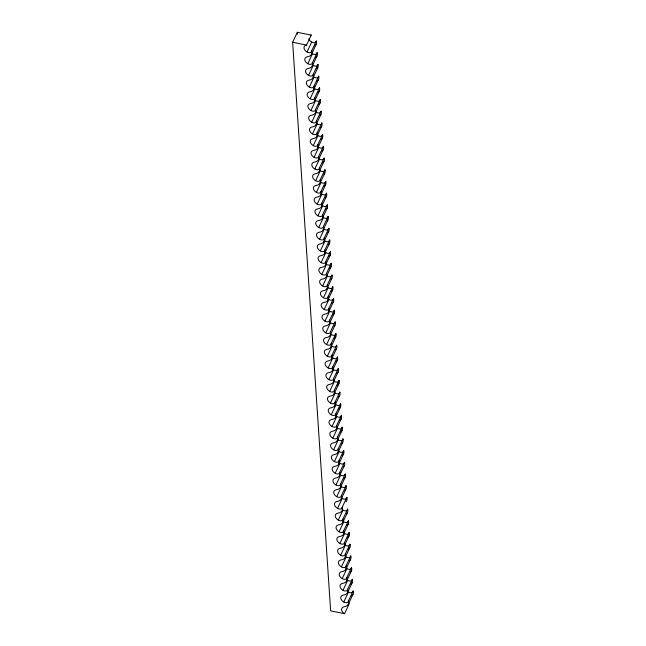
<?xml version="1.0" encoding="UTF-8"?>
<svg xmlns="http://www.w3.org/2000/svg" width="646" height="646" viewBox="0 0 646 646"><rect width="100%" height="100%" fill="white"/><g stroke="black" fill="none" stroke-linecap="round" stroke-linejoin="round"><path stroke-width="0.97" d="M348.436 603.219A5.483 3.642 25.3 0 0 349.252 603.76L344.56 613.7L330.647 610.866L292.63 42.24L297.33 32.3L311.243 35.134L306.543 45.067A5.483 3.642 25.3 0 0 303.991 47.957A5.483 3.642 25.3 0 0 307.003 51.979A3.351 2.229 25.3 0 0 311.63 50.961L316.33 41.021A3.351 2.229 25.3 0 1 311.703 42.038L307.003 51.979M311.501 54.296L316.201 44.356M311.63 50.961A8.39 5.572 25.3 0 1 307.326 56.767A5.483 3.642 25.3 0 0 304.775 59.658A5.483 3.642 25.3 0 0 307.787 63.679L312.486 53.739A3.351 2.229 25.3 0 0 317.113 52.722A8.39 5.572 25.3 0 1 315.676 57.542M312.454 64.899A5.483 3.642 25.3 0 0 313.27 65.448A3.351 2.229 25.3 0 0 317.897 64.422L313.197 74.363A3.351 2.229 25.3 0 1 308.57 75.38A5.483 3.642 25.3 0 1 305.558 71.359A5.483 3.642 25.3 0 1 308.11 68.476A8.39 5.572 25.3 0 0 312.414 62.662L317.113 52.722M312.284 65.997L316.984 56.057M308.57 75.38L313.27 65.448M313.068 77.698L317.767 67.765M313.197 74.363A8.39 5.572 25.3 0 1 308.893 80.177A5.483 3.642 25.3 0 0 306.341 83.068A5.483 3.642 25.3 0 0 309.353 87.089L314.053 77.149A3.351 2.229 25.3 0 0 318.68 76.131A8.39 5.572 25.3 0 1 317.767 80.516M314.013 88.308A5.483 3.642 25.3 0 0 314.828 88.849A3.351 2.229 25.3 0 0 319.455 87.832L314.764 97.772A3.351 2.229 25.3 0 1 310.137 98.79A5.483 3.642 25.3 0 1 307.125 94.768A5.483 3.642 25.3 0 1 309.668 91.877A8.39 5.572 25.3 0 0 313.98 86.063L318.68 76.131M313.851 89.406L318.551 79.466M310.137 98.79L314.828 88.849M314.634 101.107L319.326 91.167M314.764 97.772A8.39 5.572 25.3 0 1 310.451 103.578A5.483 3.642 25.3 0 0 307.9 106.469A5.483 3.642 25.3 0 0 310.92 110.49L315.611 100.55A3.351 2.229 25.3 0 0 320.238 99.532A8.39 5.572 25.3 0 1 318.801 104.353M315.579 111.71A5.483 3.642 25.3 0 0 316.395 112.259A3.351 2.229 25.3 0 0 321.022 111.233L316.322 121.173A3.351 2.229 25.3 0 1 311.695 122.191A5.483 3.642 25.3 0 1 308.683 118.17A5.483 3.642 25.3 0 1 311.235 115.287A8.39 5.572 25.3 0 0 315.547 109.473L320.238 99.532M315.418 112.808L320.109 102.867M311.695 122.191L316.395 112.259M316.193 124.508L320.892 114.576M316.322 121.173A8.39 5.572 25.3 0 1 312.018 126.987A5.483 3.642 25.3 0 0 309.466 129.878A5.483 3.642 25.3 0 0 312.478 133.9L317.178 123.959A3.351 2.229 25.3 0 0 321.805 122.942A8.39 5.572 25.3 0 1 320.9 127.327M317.146 135.119A5.483 3.642 25.3 0 0 317.961 135.66A3.351 2.229 25.3 0 0 322.588 134.643L317.889 144.583A3.351 2.229 25.3 0 1 313.262 145.6A5.483 3.642 25.3 0 1 310.25 141.579A5.483 3.642 25.3 0 1 312.801 138.688A8.39 5.572 25.3 0 0 317.105 132.874L321.805 122.942M316.976 136.217L321.676 126.277M313.262 145.6L317.961 135.66M317.759 147.918L322.459 137.978M317.889 144.583A8.39 5.572 25.3 0 1 313.585 150.389A5.483 3.642 25.3 0 0 311.033 153.28A5.483 3.642 25.3 0 0 314.045 157.301L318.744 147.361A3.351 2.229 25.3 0 0 323.371 146.343A8.39 5.572 25.3 0 1 321.934 151.164M318.712 158.52A5.483 3.642 25.3 0 0 319.528 159.069A3.351 2.229 25.3 0 0 324.155 158.044L319.455 167.984A3.351 2.229 25.3 0 1 314.828 169.002A5.483 3.642 25.3 0 1 311.816 164.98A5.483 3.642 25.3 0 1 314.368 162.089A8.39 5.572 25.3 0 0 318.672 156.284L323.371 146.343M318.543 159.619L323.242 149.678M314.828 169.002L319.528 159.069M319.326 171.319L324.026 161.387M319.455 167.984A8.39 5.572 25.3 0 1 315.151 173.798A5.483 3.642 25.3 0 0 312.599 176.681A5.483 3.642 25.3 0 0 315.611 180.702L320.311 170.77A3.351 2.229 25.3 0 0 324.938 169.753A8.39 5.572 25.3 0 1 324.026 174.137M320.279 181.93A5.483 3.642 25.3 0 0 321.086 182.471A3.351 2.229 25.3 0 0 325.721 181.453L321.022 191.386A3.351 2.229 25.3 0 1 316.395 192.411A5.483 3.642 25.3 0 1 313.383 188.39A5.483 3.642 25.3 0 1 315.934 185.499A8.39 5.572 25.3 0 0 320.238 179.685L324.938 169.753M320.109 183.02L324.809 173.088M316.395 192.411L321.086 182.471M320.892 194.729L325.592 184.788M321.022 191.386A8.39 5.572 25.3 0 1 316.71 197.2A5.483 3.642 25.3 0 0 314.166 200.09A5.483 3.642 25.3 0 0 317.178 204.112L321.87 194.171A3.351 2.229 25.3 0 0 326.496 193.154A8.39 5.572 25.3 0 1 326.028 197.046M321.837 205.331A5.483 3.642 25.3 0 0 322.653 205.872A3.351 2.229 25.3 0 0 327.28 204.855L322.588 214.795A3.351 2.229 25.3 0 1 317.961 215.812A5.483 3.642 25.3 0 1 314.941 211.791A5.483 3.642 25.3 0 1 317.493 208.9A8.39 5.572 25.3 0 0 321.805 203.094L326.496 193.154M321.676 206.429L326.367 196.489M317.961 215.812L322.653 205.872M322.459 218.13L327.151 208.19M322.588 214.795A8.39 5.572 25.3 0 1 318.276 220.609A5.483 3.642 25.3 0 0 315.724 223.492A5.483 3.642 25.3 0 0 318.736 227.513L323.436 217.581A3.351 2.229 25.3 0 0 328.063 216.555A8.39 5.572 25.3 0 1 327.159 220.948M323.404 228.741A5.483 3.642 25.3 0 0 324.219 229.282A3.351 2.229 25.3 0 0 328.846 228.264L324.147 238.196A3.351 2.229 25.3 0 1 319.52 239.222A5.483 3.642 25.3 0 1 316.508 235.201A5.483 3.642 25.3 0 1 319.059 232.31A8.39 5.572 25.3 0 0 323.363 226.496L328.063 216.555M323.234 229.831L327.934 219.898M319.52 239.222L324.219 229.282M324.017 241.539L328.717 231.599M324.147 238.196A8.39 5.572 25.3 0 1 319.843 244.01A5.483 3.642 25.3 0 0 317.291 246.901A5.483 3.642 25.3 0 0 320.303 250.923L325.003 240.982A3.351 2.229 25.3 0 0 329.63 239.965A8.39 5.572 25.3 0 1 328.725 244.35M324.97 252.142A5.483 3.642 25.3 0 0 325.786 252.683A3.351 2.229 25.3 0 0 330.413 251.665L325.713 261.606A3.351 2.229 25.3 0 1 321.086 262.623A5.483 3.642 25.3 0 1 318.074 258.602A5.483 3.642 25.3 0 1 320.626 255.711A8.39 5.572 25.3 0 0 324.93 249.905L329.63 239.965M324.801 253.24L329.5 243.3M321.086 262.623L325.786 252.683M325.584 264.941L330.284 255M325.713 261.606A8.39 5.572 25.3 0 1 321.409 267.42A5.483 3.642 25.3 0 0 318.858 270.303A5.483 3.642 25.3 0 0 321.87 274.324L326.569 264.392A3.351 2.229 25.3 0 0 331.196 263.366A8.39 5.572 25.3 0 1 329.759 268.187M326.537 275.551A5.483 3.642 25.3 0 0 327.352 276.092A3.351 2.229 25.3 0 0 331.979 275.075L327.28 285.007A3.351 2.229 25.3 0 1 322.653 286.033A5.483 3.642 25.3 0 1 319.641 282.011A5.483 3.642 25.3 0 1 322.192 279.12A8.39 5.572 25.3 0 0 326.496 273.306L331.196 263.366M326.367 276.641L331.067 266.709M322.653 286.033L327.352 276.092M327.151 288.35L331.85 278.41M327.28 285.007A8.39 5.572 25.3 0 1 322.976 290.821A5.483 3.642 25.3 0 0 320.424 293.712A5.483 3.642 25.3 0 0 323.436 297.733L328.128 287.793A3.351 2.229 25.3 0 0 332.755 286.776A8.39 5.572 25.3 0 1 331.85 291.16M328.095 298.953A5.483 3.642 25.3 0 0 328.911 299.494A3.351 2.229 25.3 0 0 333.538 298.476L328.846 308.417A3.351 2.229 25.3 0 1 324.219 309.434A5.483 3.642 25.3 0 1 321.199 305.413A5.483 3.642 25.3 0 1 323.751 302.522A8.39 5.572 25.3 0 0 328.063 296.716L332.755 286.776M327.934 300.051L332.625 290.111M324.219 309.434L328.911 299.494M328.717 311.752L333.409 301.811M328.846 308.417A8.39 5.572 25.3 0 1 324.534 314.222A5.483 3.642 25.3 0 0 321.983 317.113A5.483 3.642 25.3 0 0 325.003 321.135L329.694 311.202A3.351 2.229 25.3 0 0 334.321 310.177A8.39 5.572 25.3 0 1 332.884 314.998M329.662 322.354A5.483 3.642 25.3 0 0 330.477 322.903A3.351 2.229 25.3 0 0 335.104 321.886L330.405 331.818A3.351 2.229 25.3 0 1 325.778 332.835A5.483 3.642 25.3 0 1 322.766 328.814A5.483 3.642 25.3 0 1 325.318 325.931A8.39 5.572 25.3 0 0 329.63 320.117L334.321 310.177M329.5 323.452L334.192 313.52M325.778 332.835L330.477 322.903M330.276 335.153L334.975 325.221M330.405 331.818A8.39 5.572 25.3 0 1 326.101 337.632A5.483 3.642 25.3 0 0 323.549 340.523A5.483 3.642 25.3 0 0 326.561 344.544L331.261 334.604A3.351 2.229 25.3 0 0 335.888 333.586A8.39 5.572 25.3 0 1 334.45 338.407M331.228 345.763A5.483 3.642 25.3 0 0 332.044 346.304A3.351 2.229 25.3 0 0 336.671 345.287L331.971 355.227A3.351 2.229 25.3 0 1 327.344 356.245A5.483 3.642 25.3 0 1 324.332 352.223A5.483 3.642 25.3 0 1 326.884 349.333A8.39 5.572 25.3 0 0 331.188 343.519L335.888 333.586M331.059 346.862L335.759 336.921M327.344 356.245L332.044 346.304M331.842 358.562L336.542 348.622M331.971 355.227A8.39 5.572 25.3 0 1 327.667 361.033A5.483 3.642 25.3 0 0 325.116 363.924A5.483 3.642 25.3 0 0 328.128 367.945L332.827 358.005A3.351 2.229 25.3 0 0 337.454 356.988A8.39 5.572 25.3 0 1 336.017 361.808M332.795 369.165A5.483 3.642 25.3 0 0 333.611 369.714A3.351 2.229 25.3 0 0 338.238 368.688L333.538 378.629A3.351 2.229 25.3 0 1 328.911 379.646A5.483 3.642 25.3 0 1 325.899 375.625A5.483 3.642 25.3 0 1 328.451 372.742A8.39 5.572 25.3 0 0 332.755 366.928L337.454 356.988M332.625 370.263L337.325 360.331M328.911 379.646L333.611 369.714M333.409 381.964L338.108 372.031M333.538 378.629A8.39 5.572 25.3 0 1 329.234 384.443A5.483 3.642 25.3 0 0 326.682 387.334A5.483 3.642 25.3 0 0 329.694 391.355L334.394 381.415A3.351 2.229 25.3 0 0 339.021 380.397A8.39 5.572 25.3 0 1 337.583 385.218M334.353 392.574A5.483 3.642 25.3 0 0 335.169 393.115A3.351 2.229 25.3 0 0 339.796 392.098L335.104 402.038A3.351 2.229 25.3 0 1 330.477 403.056A5.483 3.642 25.3 0 1 327.465 399.034A5.483 3.642 25.3 0 1 330.009 396.143A8.39 5.572 25.3 0 0 334.321 390.329L339.021 380.397M334.192 393.672L338.892 383.732M330.477 403.056L335.169 393.115M334.975 405.373L339.667 395.433M335.104 402.038A8.39 5.572 25.3 0 1 330.792 407.844A5.483 3.642 25.3 0 0 328.241 410.735A5.483 3.642 25.3 0 0 331.261 414.756L335.952 404.816A3.351 2.229 25.3 0 0 340.579 403.798A8.39 5.572 25.3 0 1 339.675 408.183M335.92 415.976A5.483 3.642 25.3 0 0 336.736 416.525A3.351 2.229 25.3 0 0 341.363 415.499L336.663 425.439A3.351 2.229 25.3 0 1 332.036 426.457A5.483 3.642 25.3 0 1 329.024 422.436A5.483 3.642 25.3 0 1 331.576 419.553A8.39 5.572 25.3 0 0 335.888 413.739L340.579 403.798M335.759 417.074L340.45 407.133M332.036 426.457L336.736 416.525M336.534 428.774L341.233 418.842M336.663 425.439A8.39 5.572 25.3 0 1 332.359 431.253A5.483 3.642 25.3 0 0 329.807 434.144A5.483 3.642 25.3 0 0 332.819 438.166L337.519 428.225A3.351 2.229 25.3 0 0 342.146 427.208A8.39 5.572 25.3 0 1 340.708 432.021M337.487 439.385A5.483 3.642 25.3 0 0 338.302 439.926A3.351 2.229 25.3 0 0 342.929 438.909L338.229 448.849A3.351 2.229 25.3 0 1 333.602 449.866A5.483 3.642 25.3 0 1 330.59 445.845A5.483 3.642 25.3 0 1 333.142 442.954A8.39 5.572 25.3 0 0 337.446 437.14L342.146 427.208M337.317 440.483L342.017 430.543M333.602 449.866L338.302 439.926M338.1 452.184L342.8 442.244M338.229 448.849A8.39 5.572 25.3 0 1 333.925 454.655A5.483 3.642 25.3 0 0 331.374 457.546A5.483 3.642 25.3 0 0 334.386 461.567L339.085 451.627A3.351 2.229 25.3 0 0 343.712 450.609A8.39 5.572 25.3 0 1 342.808 454.994M339.053 462.786A5.483 3.642 25.3 0 0 339.869 463.335A3.351 2.229 25.3 0 0 344.496 462.31L339.796 472.25A3.351 2.229 25.3 0 1 335.169 473.268A5.483 3.642 25.3 0 1 332.157 469.246A5.483 3.642 25.3 0 1 334.709 466.364A8.39 5.572 25.3 0 0 339.013 460.55L343.712 450.609M338.884 463.885L343.583 453.944M335.169 473.268L339.869 463.335M339.667 475.585L344.366 465.653M339.796 472.25A8.39 5.572 25.3 0 1 335.492 478.064A5.483 3.642 25.3 0 0 332.94 480.947A5.483 3.642 25.3 0 0 335.952 484.968L340.652 475.036A3.351 2.229 25.3 0 0 345.279 474.019A8.39 5.572 25.3 0 1 344.811 477.903M340.62 486.196A5.483 3.642 25.3 0 0 341.435 486.737A3.351 2.229 25.3 0 0 346.062 485.719L341.363 495.652A3.351 2.229 25.3 0 1 336.736 496.677A5.483 3.642 25.3 0 1 333.724 492.656A5.483 3.642 25.3 0 1 336.275 489.765A8.39 5.572 25.3 0 0 340.579 483.951L345.279 474.019M340.45 487.286L345.15 477.354M336.736 496.677L341.435 486.737M341.233 498.995L345.933 489.054M341.363 495.652A8.39 5.572 25.3 0 1 337.05 501.466A5.483 3.642 25.3 0 0 334.507 504.356A5.483 3.642 25.3 0 0 337.519 508.378L342.21 498.437A3.351 2.229 25.3 0 0 346.837 497.42A8.39 5.572 25.3 0 1 345.933 501.805M342.178 509.597A5.483 3.642 25.3 0 0 342.994 510.138A3.351 2.229 25.3 0 0 347.621 509.121L342.929 519.061A3.351 2.229 25.3 0 1 338.302 520.078A5.483 3.642 25.3 0 1 335.282 516.057A5.483 3.642 25.3 0 1 337.834 513.166A8.39 5.572 25.3 0 0 342.146 507.36L346.837 497.42M338.302 520.078L342.994 510.138M342.8 522.396L347.491 512.464M342.929 519.061A8.39 5.572 25.3 0 1 338.617 524.875A5.483 3.642 25.3 0 0 336.065 527.758A5.483 3.642 25.3 0 0 339.077 531.779L343.777 521.847A3.351 2.229 25.3 0 0 348.404 520.821A8.39 5.572 25.3 0 1 346.967 525.642M343.026 532.377A5.483 3.642 25.3 0 0 344.56 533.548A3.351 2.229 25.3 0 0 349.187 532.53L344.488 542.462A3.351 2.229 25.3 0 1 339.861 543.488A5.483 3.642 25.3 0 1 336.849 539.467A5.483 3.642 25.3 0 1 339.4 536.576A8.39 5.572 25.3 0 0 343.704 530.762L348.404 520.821M343.575 534.097L348.275 524.164M339.861 543.488L344.56 533.548M344.358 545.805L349.058 535.865M344.488 542.462A8.39 5.572 25.3 0 1 340.184 548.276A5.483 3.642 25.3 0 0 337.632 551.167A5.483 3.642 25.3 0 0 340.644 555.189L345.344 545.248A3.351 2.229 25.3 0 0 349.97 544.231A8.39 5.572 25.3 0 1 348.533 549.052M345.311 556.408A5.483 3.642 25.3 0 0 346.127 556.949A3.351 2.229 25.3 0 0 350.754 555.931L346.054 565.872A3.351 2.229 25.3 0 1 341.427 566.889A5.483 3.642 25.3 0 1 338.415 562.868A5.483 3.642 25.3 0 1 340.967 559.977A8.39 5.572 25.3 0 0 345.271 554.171L349.97 544.231M345.142 557.506L349.841 547.566M341.427 566.889L346.127 556.949M345.925 569.207L350.625 559.266M346.054 565.872A8.39 5.572 25.3 0 1 341.75 571.686A5.483 3.642 25.3 0 0 339.198 574.569A5.483 3.642 25.3 0 0 342.21 578.59L346.91 568.658A3.351 2.229 25.3 0 0 351.537 567.632A8.39 5.572 25.3 0 1 350.625 572.025M346.878 579.817A5.483 3.642 25.3 0 0 347.693 580.358A3.351 2.229 25.3 0 0 352.32 579.341L347.621 589.273A3.351 2.229 25.3 0 1 342.994 590.299A5.483 3.642 25.3 0 1 339.982 586.277A5.483 3.642 25.3 0 1 342.533 583.386A8.39 5.572 25.3 0 0 346.837 577.572L351.537 567.632M346.708 580.907L351.408 570.975M342.994 590.299L347.693 580.358M347.491 592.616L352.191 582.676M347.621 589.273A8.39 5.572 25.3 0 1 343.317 595.087A5.483 3.642 25.3 0 0 340.765 597.978A5.483 3.642 25.3 0 0 343.777 601.999L348.469 592.059A3.351 2.229 25.3 0 0 353.096 591.042A8.39 5.572 25.3 0 1 351.666 595.862M344.56 613.7A5.483 3.642 25.3 0 1 341.54 609.679A5.483 3.642 25.3 0 1 344.092 606.788A8.39 5.572 25.3 0 0 348.404 600.982L353.096 591.042M348.275 604.317L352.966 594.377M292.63 42.24L306.543 45.067M297.33 32.3L297.467 34.311M325.003 240.982A5.483 3.642 25.3 0 1 324.187 240.441M328.846 228.264A8.39 5.572 25.3 0 1 327.942 232.649M326.569 264.392A5.483 3.642 25.3 0 1 325.754 263.843M330.413 251.665A8.39 5.572 25.3 0 1 328.975 256.486M331.979 275.075A8.39 5.572 25.3 0 1 331.067 279.46M328.128 287.793A5.483 3.642 25.3 0 1 327.312 287.252M333.538 298.476A8.39 5.572 25.3 0 1 333.07 302.368M332.633 302.861A8.39 5.572 25.3 0 1 332.109 303.297M329.694 311.202A5.483 3.642 25.3 0 1 328.879 310.653M325.721 181.453A8.39 5.572 25.3 0 1 324.809 185.838M324.284 186.274A8.39 5.572 25.3 0 1 323.67 186.637M325.592 197.539A8.39 5.572 25.3 0 1 325.067 197.975M321.87 194.171A5.483 3.642 25.3 0 1 321.054 193.63M327.28 204.855A8.39 5.572 25.3 0 1 325.842 209.675M324.155 158.044A8.39 5.572 25.3 0 1 322.717 162.865M320.311 170.77A5.483 3.642 25.3 0 1 319.495 170.221M322.588 134.643A8.39 5.572 25.3 0 1 321.151 139.463M318.744 147.361A5.483 3.642 25.3 0 1 317.929 146.82M323.436 217.581A5.483 3.642 25.3 0 1 322.62 217.032M319.455 87.832A8.39 5.572 25.3 0 1 318.987 91.724M318.551 92.216A8.39 5.572 25.3 0 1 318.026 92.653M315.611 100.55A5.483 3.642 25.3 0 1 314.796 100.009M321.022 111.233A8.39 5.572 25.3 0 1 320.117 115.626M317.897 64.422A8.39 5.572 25.3 0 1 316.984 68.815M317.243 80.952A8.39 5.572 25.3 0 1 316.629 81.315M314.053 77.149A5.483 3.642 25.3 0 1 313.237 76.608M316.33 41.021A8.39 5.572 25.3 0 1 314.893 45.842M312.486 53.739A5.483 3.642 25.3 0 1 311.671 53.198M317.178 123.959A5.483 3.642 25.3 0 1 316.362 123.418M311.703 42.038A5.483 3.642 25.3 0 1 308.82 38.744M310.476 35.352A5.483 3.642 25.3 0 1 311.243 35.134M343.777 521.847A5.483 3.642 25.3 0 1 342.961 521.298M349.187 532.53A8.39 5.572 25.3 0 1 347.75 537.351M347.621 509.121A8.39 5.572 25.3 0 1 346.716 513.505M352.32 579.341A8.39 5.572 25.3 0 1 350.883 584.154M348.469 592.059A5.483 3.642 25.3 0 1 347.653 591.518M346.91 568.658A5.483 3.642 25.3 0 1 346.095 568.109M350.754 555.931A8.39 5.572 25.3 0 1 349.316 560.752M344.496 462.31A8.39 5.572 25.3 0 1 343.583 466.703M344.366 478.403A8.39 5.572 25.3 0 1 343.842 478.831M340.652 475.036A5.483 3.642 25.3 0 1 339.836 474.487M346.062 485.719A8.39 5.572 25.3 0 1 344.625 490.54M342.929 438.909A8.39 5.572 25.3 0 1 341.492 443.729M339.085 451.627A5.483 3.642 25.3 0 1 338.27 451.086M341.363 415.499A8.39 5.572 25.3 0 1 339.925 420.32M342.21 498.437A5.483 3.642 25.3 0 1 341.395 497.896M337.519 428.225A5.483 3.642 25.3 0 1 336.703 427.684M338.238 368.688A8.39 5.572 25.3 0 1 336.8 373.509M339.15 408.619A8.39 5.572 25.3 0 1 338.536 408.983M336.671 345.287A8.39 5.572 25.3 0 1 335.767 349.672M339.796 392.098A8.39 5.572 25.3 0 1 338.892 396.483M334.394 381.415A5.483 3.642 25.3 0 1 333.578 380.874M332.827 358.005A5.483 3.642 25.3 0 1 332.012 357.464M335.104 321.886A8.39 5.572 25.3 0 1 334.2 326.27M331.261 334.604A5.483 3.642 25.3 0 1 330.445 334.063M335.952 404.816A5.483 3.642 25.3 0 1 335.137 404.275M345.344 545.248A5.483 3.642 25.3 0 1 344.528 544.707M348.404 600.982A3.351 2.229 25.3 0 1 343.777 601.999M346.837 577.572A3.351 2.229 25.3 0 1 342.21 578.59M345.271 554.171A3.351 2.229 25.3 0 1 340.644 555.189M343.704 530.762A3.351 2.229 25.3 0 1 339.077 531.779M342.146 507.36A3.351 2.229 25.3 0 1 337.519 508.378M340.579 483.951A3.351 2.229 25.3 0 1 335.952 484.968M339.013 460.55A3.351 2.229 25.3 0 1 334.386 461.567M337.446 437.14A3.351 2.229 25.3 0 1 332.819 438.166M335.888 413.739A3.351 2.229 25.3 0 1 331.261 414.756M334.321 390.329A3.351 2.229 25.3 0 1 329.694 391.355M332.755 366.928A3.351 2.229 25.3 0 1 328.128 367.945M331.188 343.519A3.351 2.229 25.3 0 1 326.561 344.544M329.63 320.117A3.351 2.229 25.3 0 1 325.003 321.135M328.063 296.716A3.351 2.229 25.3 0 1 323.436 297.733M326.496 273.306A3.351 2.229 25.3 0 1 321.87 274.324M324.93 249.905A3.351 2.229 25.3 0 1 320.303 250.923M323.363 226.496A3.351 2.229 25.3 0 1 318.736 227.513M321.805 203.094A3.351 2.229 25.3 0 1 317.178 204.112M320.238 179.685A3.351 2.229 25.3 0 1 315.611 180.702M318.672 156.284A3.351 2.229 25.3 0 1 314.045 157.301M317.105 132.874A3.351 2.229 25.3 0 1 312.478 133.9M315.547 109.473A3.351 2.229 25.3 0 1 310.92 110.49M313.98 86.063A3.351 2.229 25.3 0 1 309.353 87.089M312.414 62.662A3.351 2.229 25.3 0 1 307.787 63.679"/></g></svg>
